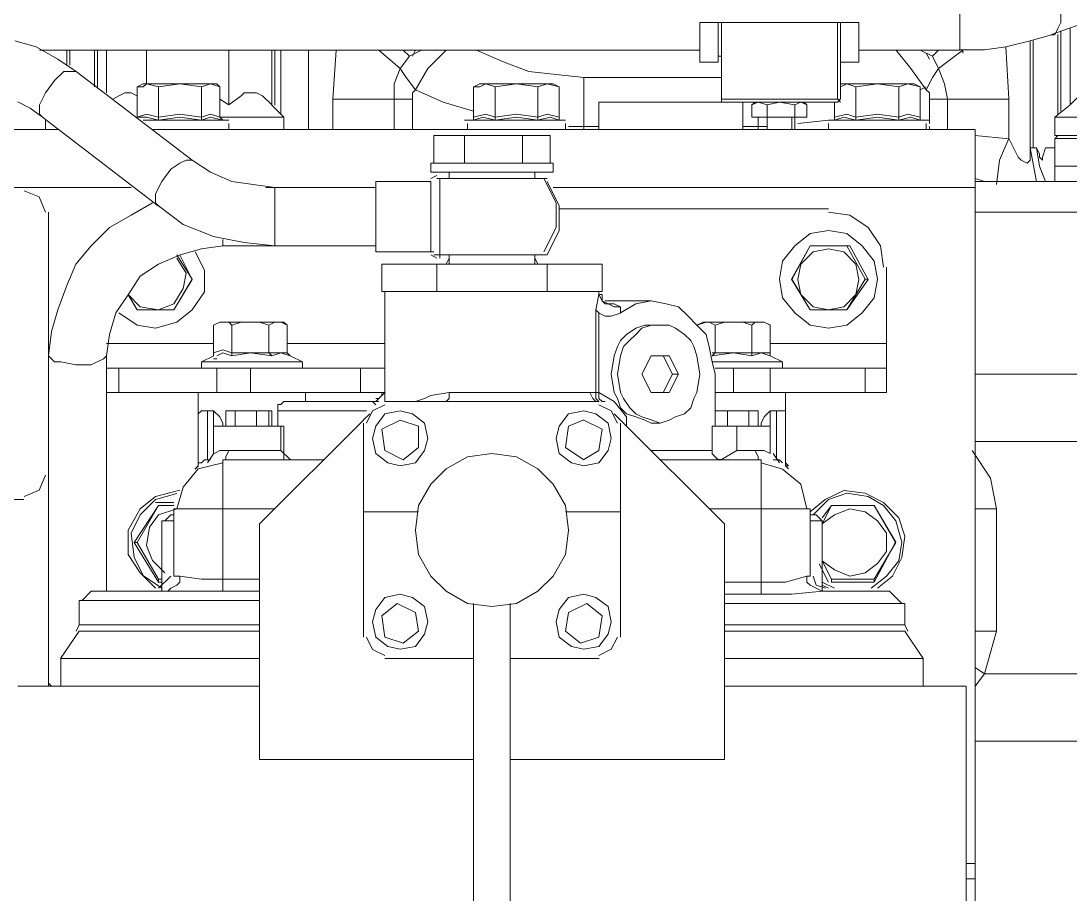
# Model space of a CAD drawing. Header units: inches. Extents: x 16065 to 240872, y 14603 to 37076.
# Drawn here: x 31626.7 to 31866.3, y 19704.9 to 19904.4 of the extents above; entities that cross this region are included whole.
import ezdxf

# ---------------------------------------------------------------- set-up
doc = ezdxf.new("R2010")
doc.units = ezdxf.units.IN
doc.header["$MEASUREMENT"] = 0
doc.layers.add('1', color=3, linetype='Continuous')
doc.layers.add('Dim', color=6, linetype='Continuous', lineweight=13)

# ---------------------------------------------------------------- blocks, each defined once
blk = doc.blocks.new('5')
at = {"layer": '1', "lineweight": 9}
for p, q in [((226.33411, -21.31352), (226.26551, -21.33827)), ((226.24647, -21.32941), (226.24647, -21.34147)), ((226.26742, -21.33385), (226.26742, -21.33577)), ((226.19693, -21.33576), (226.19248, -21.33576)), ((226.19248, -21.34401), (226.19248, -21.33577)), ((226.19629, -21.33576), (226.19629, -21.34401)), ((226.2217, -21.33576), (226.19693, -21.33576)), ((226.19693, -21.33576), (226.19693, -21.35164)), ((226.19693, -21.35164), (226.19693, -21.33576)), ((226.22106, -21.33576), (226.22106, -21.35164)), ((226.22549, -21.33576), (226.2217, -21.33576)), ((226.2217, -21.33576), (226.2217, -21.35164)), ((226.22549, -21.34401), (226.22549, -21.33576)), ((226.26742, -21.33577), (226.2668, -21.33701)), ((226.26551, -21.33828), (226.26106, -21.33956)), ((226.26615, -21.33828), (226.26551, -21.33828)), ((226.2668, -21.33701), (226.26615, -21.33828)), ((226.2668, -21.3548), (226.2668, -21.33827)), ((226.26743, -21.35417), (226.26743, -21.33764)), ((226.26933, -21.35288), (226.26933, -21.33703)), ((226.05022, -21.33957), (226.05466, -21.34081)), ((226.05466, -21.34081), (226.05912, -21.34334)), ((226.256, -21.34083), (226.25156, -21.34146)), ((226.26106, -21.33956), (226.256, -21.34083)), ((226.256, -21.34082), (226.25662, -21.35163)), ((226.26107, -21.36115), (226.26107, -21.33956)), ((226.26171, -21.3618), (226.26171, -21.33956)), ((226.19248, -21.34147), (226.05531, -21.34147)), ((226.05594, -21.34147), (226.05594, -21.34147)), ((226.05912, -21.34334), (226.06292, -21.34593)), ((226.06103, -21.34464), (226.06103, -21.34147)), ((226.06164, -21.34464), (226.06164, -21.34147)), ((226.06673, -21.3491), (226.06673, -21.34146)), ((226.06737, -21.3491), (226.06737, -21.34146)), ((226.06928, -21.35035), (226.06928, -21.34147)), ((226.07754, -21.34847), (226.07754, -21.34147)), ((226.09468, -21.35288), (226.09468, -21.34146)), ((226.10357, -21.35288), (226.10357, -21.34146)), ((226.1042, -21.34147), (226.1042, -21.35289)), ((226.10548, -21.35417), (226.10548, -21.34146)), ((226.10548, -21.34146), (226.10548, -21.35417)), ((226.10548, -21.34147), (226.10548, -21.35479)), ((226.11119, -21.35798), (226.11119, -21.34147)), ((226.11627, -21.35164), (226.11691, -21.34148)), ((226.12579, -21.34147), (226.13025, -21.34528)), ((226.13214, -21.34274), (226.13024, -21.34527)), ((226.13087, -21.34147), (226.13214, -21.34273)), ((226.13214, -21.34273), (226.13469, -21.34147)), ((226.13342, -21.34147), (226.13277, -21.34273)), ((226.13977, -21.34147), (226.13596, -21.34528)), ((226.14611, -21.34147), (226.15184, -21.34402)), ((226.19629, -21.34273), (226.19694, -21.34273)), ((226.24647, -21.34147), (226.2255, -21.34147)), ((226.22613, -21.34147), (226.22613, -21.34147)), ((226.2363, -21.34528), (226.23313, -21.34146)), ((226.24074, -21.34273), (226.23822, -21.34147)), ((226.24013, -21.34335), (226.23948, -21.34211)), ((226.24201, -21.34147), (226.24074, -21.34273)), ((226.24075, -21.34273), (226.24202, -21.34528)), ((226.24201, -21.34528), (226.2471, -21.34147)), ((226.25156, -21.34146), (226.24647, -21.34146)), ((226.2471, -21.34147), (226.2471, -21.3421)), ((226.13024, -21.34527), (226.12897, -21.34848)), ((226.13024, -21.34528), (226.13151, -21.34717)), ((226.13596, -21.34528), (226.13341, -21.34971)), ((226.15184, -21.34402), (226.15692, -21.34592)), ((226.19629, -21.34401), (226.19248, -21.34401)), ((226.2217, -21.34401), (226.22549, -21.34401)), ((226.23947, -21.3497), (226.2363, -21.34528)), ((226.24201, -21.34528), (226.24074, -21.34717)), ((226.24202, -21.34528), (226.24329, -21.34847)), ((226.05658, -21.35035), (226.05848, -21.3478)), ((226.05848, -21.3478), (226.06039, -21.34592)), ((226.06039, -21.34592), (226.06165, -21.34592)), ((226.06165, -21.34592), (226.06292, -21.34592)), ((226.06292, -21.34592), (226.08706, -21.36433)), ((226.13151, -21.34717), (226.13341, -21.3497)), ((226.15692, -21.34592), (226.16262, -21.34655)), ((226.16262, -21.34655), (226.16835, -21.34718)), ((226.16835, -21.34718), (226.16835, -21.35734)), ((226.19693, -21.34718), (226.16835, -21.34718)), ((226.24074, -21.34717), (226.23947, -21.3497)), ((226.0769, -21.34847), (226.07563, -21.3491)), ((226.07563, -21.35544), (226.07563, -21.34909)), ((226.0769, -21.3491), (226.07563, -21.3491)), ((226.07753, -21.34846), (226.0769, -21.3491)), ((226.09214, -21.34847), (226.0769, -21.34847)), ((226.08007, -21.3491), (226.07753, -21.34846)), ((226.08451, -21.34847), (226.08007, -21.3491)), ((226.08007, -21.35544), (226.08007, -21.34909)), ((226.08896, -21.3491), (226.0845, -21.34846)), ((226.09086, -21.34847), (226.08896, -21.3491)), ((226.08896, -21.35544), (226.08896, -21.34909)), ((226.09277, -21.3491), (226.09085, -21.34846)), ((226.09277, -21.3491), (226.09214, -21.34847)), ((226.09277, -21.34909), (226.09277, -21.35544)), ((226.12897, -21.34848), (226.12897, -21.35164)), ((226.13341, -21.3497), (226.13279, -21.35036)), ((226.13913, -21.35227), (226.13342, -21.34972)), ((226.14549, -21.35544), (226.14549, -21.34909)), ((226.14676, -21.3491), (226.14549, -21.3491)), ((226.14675, -21.34847), (226.1455, -21.3491)), ((226.162, -21.34847), (226.14674, -21.34847)), ((226.14801, -21.34846), (226.14676, -21.3491)), ((226.14993, -21.3491), (226.14801, -21.34846)), ((226.15437, -21.34847), (226.14993, -21.3491)), ((226.14993, -21.35544), (226.14993, -21.34909)), ((226.15883, -21.3491), (226.15437, -21.34846)), ((226.16073, -21.34847), (226.15882, -21.3491)), ((226.15883, -21.35544), (226.15883, -21.34909)), ((226.16327, -21.3491), (226.16073, -21.34846)), ((226.16327, -21.3491), (226.162, -21.34847)), ((226.16327, -21.35544), (226.16327, -21.34909)), ((226.22297, -21.34846), (226.2217, -21.3491)), ((226.2217, -21.34847), (226.2217, -21.34847)), ((226.23694, -21.34847), (226.2217, -21.34847)), ((226.2217, -21.3491), (226.2217, -21.3491)), ((226.22486, -21.3491), (226.22297, -21.34846)), ((226.22932, -21.34847), (226.22486, -21.3491)), ((226.22486, -21.35544), (226.22486, -21.34909)), ((226.23376, -21.3491), (226.22932, -21.34846)), ((226.23567, -21.34847), (226.23376, -21.3491)), ((226.23376, -21.35544), (226.23376, -21.34909)), ((226.23822, -21.3491), (226.23568, -21.34846)), ((226.23821, -21.3491), (226.23694, -21.34847)), ((226.23822, -21.35544), (226.23822, -21.34909)), ((226.23948, -21.3491), (226.23822, -21.34971)), ((226.23948, -21.34971), (226.24012, -21.35035)), ((226.24329, -21.34847), (226.24392, -21.35163)), ((226.05531, -21.35288), (226.05658, -21.35035)), ((226.07054, -21.35164), (226.07181, -21.351)), ((226.07181, -21.351), (226.07308, -21.35035)), ((226.07308, -21.35035), (226.07437, -21.35035)), ((226.07437, -21.35035), (226.07562, -21.351)), ((226.09277, -21.35164), (226.09469, -21.35288)), ((226.09469, -21.35288), (226.09723, -21.351)), ((226.09723, -21.351), (226.09785, -21.35035)), ((226.09785, -21.35035), (226.09913, -21.35035)), ((226.09913, -21.35035), (226.1004, -21.35035)), ((226.1004, -21.35035), (226.10167, -21.351)), ((226.10167, -21.351), (226.10357, -21.35288)), ((226.11627, -21.35798), (226.11627, -21.35163)), ((226.13278, -21.35164), (226.11627, -21.35164)), ((226.12897, -21.35164), (226.12897, -21.35798)), ((226.13278, -21.35798), (226.13278, -21.35163)), ((226.13279, -21.35036), (226.13279, -21.35164)), ((226.19693, -21.35163), (226.19693, -21.35227)), ((226.22107, -21.35164), (226.19693, -21.35164)), ((226.19693, -21.35164), (226.19693, -21.35227)), ((226.2217, -21.35227), (226.22105, -21.35163)), ((226.22106, -21.35227), (226.2217, -21.35163)), ((226.24012, -21.35035), (226.24012, -21.35163)), ((226.24013, -21.35672), (226.24013, -21.35164)), ((226.24013, -21.35164), (226.25664, -21.35164)), ((226.24391, -21.35798), (226.24391, -21.35163)), ((226.25663, -21.35164), (226.25663, -21.35988)), ((226.27125, -21.35101), (226.26933, -21.35288)), ((226.05087, -21.35226), (226.05339, -21.35353)), ((226.05339, -21.35353), (226.05594, -21.35543)), ((226.05531, -21.35417), (226.05531, -21.35288)), ((226.05531, -21.3548), (226.05531, -21.35417)), ((226.1061, -21.35544), (226.10358, -21.35289)), ((226.14549, -21.35417), (226.13913, -21.35227)), ((226.20137, -21.35227), (226.17152, -21.35227)), ((226.17152, -21.35227), (226.17152, -21.35798)), ((226.19693, -21.35227), (226.22107, -21.35227)), ((226.20137, -21.35227), (226.20137, -21.35798)), ((226.20392, -21.35227), (226.20327, -21.35288)), ((226.20328, -21.35288), (226.20328, -21.35543)), ((226.20329, -21.35288), (226.20456, -21.35227)), ((226.20456, -21.35227), (226.20646, -21.35288)), ((226.20645, -21.35288), (226.20899, -21.35227)), ((226.20646, -21.35288), (226.20646, -21.35543)), ((226.20899, -21.35227), (226.21216, -21.35288)), ((226.21216, -21.35288), (226.21216, -21.35543)), ((226.21217, -21.35288), (226.21346, -21.35227)), ((226.21346, -21.35227), (226.21471, -21.35288)), ((226.21407, -21.35227), (226.21471, -21.35288)), ((226.21471, -21.35288), (226.21471, -21.35543)), ((226.22043, -21.35544), (226.22043, -21.35227)), ((226.26615, -21.35544), (226.26932, -21.35289)), ((226.05595, -21.35543), (226.05531, -21.3548)), ((226.05594, -21.35544), (226.08008, -21.37386)), ((226.05657, -21.35605), (226.05657, -21.35797)), ((226.07755, -21.3548), (226.07563, -21.35543)), ((226.07563, -21.35544), (226.07563, -21.35544)), ((226.07755, -21.35544), (226.07563, -21.35544)), ((226.07563, -21.35544), (226.07563, -21.35544)), ((226.0769, -21.35605), (226.09468, -21.35605)), ((226.08007, -21.35543), (226.07755, -21.3548)), ((226.08007, -21.35605), (226.07755, -21.35544)), ((226.08451, -21.3548), (226.08007, -21.35543)), ((226.08451, -21.35544), (226.08007, -21.35605)), ((226.08007, -21.35605), (226.08007, -21.35544)), ((226.0845, -21.35479), (226.08896, -21.35544)), ((226.08896, -21.35605), (226.0845, -21.35544)), ((226.09085, -21.3548), (226.08895, -21.35544)), ((226.08896, -21.35544), (226.08896, -21.35605)), ((226.09087, -21.35544), (226.08897, -21.35605)), ((226.09277, -21.35544), (226.09085, -21.3548)), ((226.09341, -21.35605), (226.09087, -21.35544)), ((226.09341, -21.35605), (226.09276, -21.35544)), ((226.09277, -21.35544), (226.10611, -21.35544)), ((226.09468, -21.35605), (226.09341, -21.35605)), ((226.1061, -21.35798), (226.1061, -21.35543)), ((226.14549, -21.35605), (226.14358, -21.35605)), ((226.14358, -21.35605), (226.16455, -21.35605)), ((226.14802, -21.3548), (226.14549, -21.35543)), ((226.14549, -21.35544), (226.14549, -21.35605)), ((226.14739, -21.35544), (226.14549, -21.35605)), ((226.14993, -21.35605), (226.14739, -21.35544)), ((226.14993, -21.35543), (226.14802, -21.3548)), ((226.15437, -21.3548), (226.14993, -21.35543)), ((226.15437, -21.35544), (226.14993, -21.35605)), ((226.14993, -21.35605), (226.14993, -21.35544)), ((226.15437, -21.35479), (226.15883, -21.35544)), ((226.15883, -21.35605), (226.15437, -21.35544)), ((226.15883, -21.35544), (226.16073, -21.3548)), ((226.15883, -21.35544), (226.15883, -21.35605)), ((226.16136, -21.35544), (226.15883, -21.35605)), ((226.16073, -21.3548), (226.16327, -21.35544)), ((226.16327, -21.35605), (226.16136, -21.35544)), ((226.16327, -21.35544), (226.16327, -21.35605)), ((226.16327, -21.35605), (226.16454, -21.35605)), ((226.20327, -21.35544), (226.20392, -21.35544)), ((226.20328, -21.35544), (226.20455, -21.35544)), ((226.20392, -21.35544), (226.21407, -21.35544)), ((226.20456, -21.35735), (226.20456, -21.35543)), ((226.20456, -21.35544), (226.20646, -21.35544)), ((226.20646, -21.35543), (226.20646, -21.35798)), ((226.20646, -21.35544), (226.20646, -21.35799)), ((226.20646, -21.35544), (226.209, -21.35544)), ((226.20899, -21.35544), (226.21216, -21.35544)), ((226.21153, -21.35544), (226.21153, -21.35799)), ((226.21216, -21.35543), (226.21216, -21.35798)), ((226.21216, -21.35544), (226.21345, -21.35544)), ((226.2128, -21.35671), (226.21916, -21.35606)), ((226.21345, -21.35544), (226.2147, -21.35544)), ((226.21407, -21.35544), (226.21471, -21.35544)), ((226.21915, -21.35605), (226.24012, -21.35605)), ((226.22043, -21.35605), (226.21916, -21.35605)), ((226.21916, -21.35606), (226.22043, -21.35606)), ((226.22043, -21.35544), (226.22043, -21.35605)), ((226.22296, -21.3548), (226.22044, -21.35543)), ((226.22233, -21.35544), (226.22044, -21.35605)), ((226.22486, -21.35605), (226.22233, -21.35544)), ((226.22486, -21.35543), (226.22296, -21.3548)), ((226.22932, -21.3548), (226.22486, -21.35543)), ((226.22932, -21.35544), (226.22486, -21.35605)), ((226.22486, -21.35605), (226.22486, -21.35544)), ((226.22932, -21.35479), (226.23376, -21.35544)), ((226.23376, -21.35605), (226.22932, -21.35544)), ((226.23376, -21.35544), (226.23568, -21.3548)), ((226.23376, -21.35544), (226.23376, -21.35605)), ((226.2363, -21.35544), (226.23376, -21.35605)), ((226.23568, -21.3548), (226.23822, -21.35544)), ((226.23822, -21.35605), (226.2363, -21.35544)), ((226.23822, -21.35544), (226.23822, -21.35605)), ((226.23822, -21.35605), (226.24013, -21.35605)), ((226.26615, -21.35924), (226.26615, -21.35543)), ((226.30045, -21.35544), (226.26615, -21.35544)), ((226.05912, -21.35798), (226.01784, -21.35798)), ((226.24963, -21.35798), (226.07881, -21.35798)), ((226.09468, -21.35798), (226.09468, -21.35671)), ((226.14421, -21.35671), (226.14421, -21.35798)), ((226.16455, -21.35798), (226.16455, -21.35671)), ((226.16517, -21.35734), (226.16834, -21.35734)), ((226.17152, -21.35734), (226.16835, -21.35734)), ((226.16835, -21.35734), (226.16835, -21.35797)), ((226.20456, -21.35734), (226.20137, -21.35734)), ((226.20646, -21.35734), (226.20456, -21.35734)), ((226.20456, -21.35798), (226.20456, -21.35735)), ((226.21915, -21.35671), (226.21915, -21.35798)), ((226.23948, -21.35798), (226.23948, -21.35671)), ((226.24013, -21.35734), (226.24013, -21.35797)), ((226.24963, -21.37004), (226.24963, -21.35798)), ((226.13723, -21.35924), (226.16137, -21.35924)), ((226.13723, -21.36497), (226.13723, -21.35925)), ((226.14358, -21.36497), (226.14358, -21.35925)), ((226.15565, -21.36497), (226.15565, -21.35925)), ((226.16136, -21.36497), (226.16136, -21.35925)), ((226.24963, -21.35924), (226.25662, -21.35988)), ((226.25472, -21.36433), (226.25663, -21.35986)), ((226.25663, -21.35987), (226.25854, -21.36369)), ((226.26615, -21.36558), (226.26615, -21.35987)), ((226.26615, -21.35987), (226.30045, -21.35987)), ((226.26616, -21.35924), (226.2668, -21.35924)), ((226.2668, -21.35924), (226.26616, -21.35988)), ((226.26743, -21.35924), (226.26616, -21.35924)), ((226.30045, -21.35924), (226.2668, -21.35924)), ((226.29791, -21.35924), (226.26744, -21.35924)), ((226.26107, -21.36114), (226.26107, -21.3618)), ((226.26107, -21.3618), (226.26107, -21.36114)), ((226.26107, -21.36115), (226.26107, -21.36115)), ((226.26107, -21.36305), (226.26107, -21.36179)), ((226.26107, -21.3618), (226.26234, -21.36877)), ((226.26107, -21.36432), (226.26107, -21.36305)), ((226.26235, -21.3618), (226.26108, -21.3618)), ((226.26298, -21.3656), (226.26235, -21.36179)), ((226.26298, -21.36306), (226.26235, -21.3618)), ((226.26298, -21.36369), (226.26298, -21.36306)), ((226.26425, -21.3618), (226.2636, -21.36369)), ((226.26615, -21.3618), (226.26424, -21.3618)), ((226.08451, -21.36497), (226.08259, -21.36623)), ((226.0858, -21.36433), (226.08451, -21.36496)), ((226.08706, -21.36433), (226.0858, -21.36433)), ((226.08706, -21.36433), (226.09087, -21.36686)), ((226.162, -21.36497), (226.13659, -21.36497)), ((226.13659, -21.36497), (226.13659, -21.36686)), ((226.162, -21.36686), (226.162, -21.36497)), ((226.25409, -21.36939), (226.25472, -21.36433)), ((226.25854, -21.36369), (226.25917, -21.36432)), ((226.25917, -21.36432), (226.26044, -21.36497)), ((226.26044, -21.36497), (226.26107, -21.36432)), ((226.2636, -21.36433), (226.26298, -21.36369)), ((226.2636, -21.36369), (226.2636, -21.36433)), ((226.08259, -21.36623), (226.08071, -21.36876)), ((226.09087, -21.36686), (226.09531, -21.36875)), ((226.162, -21.36686), (226.13659, -21.36686)), ((226.14041, -21.36814), (226.14041, -21.36685)), ((226.15819, -21.36814), (226.15819, -21.36685)), ((226.26425, -21.36877), (226.26298, -21.3656)), ((226.26615, -21.36877), (226.26615, -21.36558)), ((226.30045, -21.36559), (226.26615, -21.36559)), ((226.26615, -21.36559), (226.30045, -21.36559)), ((226.26743, -21.36559), (226.2668, -21.36559)), ((226.2668, -21.36559), (226.30045, -21.36559)), ((226.2668, -21.36559), (226.2668, -21.36559)), ((226.08071, -21.36876), (226.07944, -21.37131)), ((226.09531, -21.36875), (226.09973, -21.36939)), ((226.09973, -21.36939), (226.10419, -21.37004)), ((226.13659, -21.36877), (226.12515, -21.36877)), ((226.12516, -21.38338), (226.12516, -21.36877)), ((226.13659, -21.36814), (226.13787, -21.3675)), ((226.13659, -21.36877), (226.13659, -21.38338)), ((226.13786, -21.36814), (226.1601, -21.36814)), ((226.1385, -21.36813), (226.1385, -21.38401)), ((226.16009, -21.36814), (226.16074, -21.36814)), ((226.16262, -21.37322), (226.16009, -21.36814)), ((226.16073, -21.36877), (226.16328, -21.37385)), ((226.249, -21.36814), (226.249, -21.36814)), ((226.24963, -21.36877), (226.24963, -21.36813)), ((226.24963, -21.36814), (226.25155, -21.36877)), ((226.65609, -21.36877), (226.24963, -21.36877)), ((226.01784, -21.37005), (226.05213, -21.37005)), ((226.07436, -21.37005), (226.05212, -21.37005)), ((226.0553, -21.37193), (226.05213, -21.37069)), ((226.07944, -21.37131), (226.07944, -21.37258)), ((226.12516, -21.37005), (226.10231, -21.37005)), ((226.1042, -21.38211), (226.1042, -21.37005)), ((226.1042, -21.37005), (226.12516, -21.37005)), ((226.24963, -21.37005), (226.162, -21.37005)), ((226.24963, -21.69898), (226.24963, -21.37004)), ((226.05657, -21.37511), (226.0553, -21.37193)), ((226.07436, -21.37575), (226.0788, -21.37322)), ((226.07944, -21.37258), (226.07944, -21.37323)), ((226.07944, -21.37323), (226.08007, -21.37384)), ((226.08007, -21.37385), (226.08514, -21.37767)), ((226.16262, -21.3783), (226.16262, -21.37322)), ((226.16328, -21.37385), (226.16328, -21.37893)), ((226.0572, -21.37511), (226.0572, -21.42973)), ((226.0699, -21.3783), (226.07436, -21.37575)), ((226.21915, -21.37448), (226.16327, -21.37448)), ((226.22361, -21.37576), (226.21915, -21.37512)), ((226.22741, -21.37829), (226.22361, -21.37576)), ((226.65609, -21.37511), (226.24963, -21.37511)), ((226.06608, -21.38212), (226.0699, -21.3783)), ((226.08514, -21.37767), (226.0915, -21.38022)), ((226.16009, -21.38338), (226.16262, -21.3783)), ((226.22995, -21.38212), (226.22741, -21.37829)), ((226.0915, -21.38022), (226.09785, -21.38146)), ((226.16328, -21.37893), (226.16073, -21.38401)), ((226.21534, -21.37958), (226.21217, -21.38211)), ((226.21915, -21.37892), (226.21534, -21.37958)), ((226.22297, -21.37958), (226.21915, -21.37892)), ((226.22614, -21.38211), (226.22297, -21.37958)), ((226.06291, -21.38591), (226.06608, -21.38212)), ((226.08896, -21.38275), (226.09342, -21.38212)), ((226.09341, -21.38084), (226.09341, -21.38212)), ((226.09341, -21.38212), (226.12516, -21.38212)), ((226.09785, -21.38146), (226.10419, -21.38211)), ((226.1042, -21.38212), (226.12516, -21.38212)), ((226.21217, -21.38211), (226.20963, -21.38529)), ((226.21152, -21.38908), (226.21534, -21.38212)), ((226.21535, -21.38212), (226.21153, -21.38909)), ((226.22297, -21.38212), (226.21534, -21.38212)), ((226.21534, -21.38212), (226.21915, -21.38212)), ((226.21535, -21.38212), (226.21535, -21.38212)), ((226.21915, -21.38212), (226.22361, -21.38212)), ((226.22679, -21.38908), (226.22296, -21.3821)), ((226.22296, -21.38212), (226.22361, -21.38212)), ((226.22361, -21.38212), (226.2274, -21.38909)), ((226.22868, -21.38529), (226.22614, -21.38211)), ((226.23058, -21.38655), (226.22995, -21.38212)), ((226.08008, -21.38591), (226.08452, -21.38401)), ((226.08706, -21.38908), (226.08387, -21.384)), ((226.08387, -21.38466), (226.08579, -21.38783)), ((226.08451, -21.38401), (226.08705, -21.38909)), ((226.08452, -21.38401), (226.08896, -21.38275)), ((226.0896, -21.38718), (226.08768, -21.38338)), ((226.13659, -21.38338), (226.12515, -21.38338)), ((226.13723, -21.38338), (226.12579, -21.38338)), ((226.12579, -21.38338), (226.12579, -21.38338)), ((226.13786, -21.38466), (226.13659, -21.384)), ((226.13723, -21.38338), (226.13723, -21.38338)), ((226.13724, -21.38401), (226.13786, -21.38401)), ((226.13786, -21.38401), (226.1601, -21.38401)), ((226.1385, -21.38466), (226.1385, -21.384)), ((226.1385, -21.38401), (226.14104, -21.38401)), ((226.13913, -21.38401), (226.13913, -21.38401)), ((226.14041, -21.38466), (226.13977, -21.38592)), ((226.14041, -21.38591), (226.14041, -21.38401)), ((226.14041, -21.38401), (226.15819, -21.38401)), ((226.14104, -21.38401), (226.14104, -21.38401)), ((226.16073, -21.38401), (226.15755, -21.38401)), ((226.15755, -21.38401), (226.15755, -21.38401)), ((226.15883, -21.38591), (226.15818, -21.38465)), ((226.15819, -21.38401), (226.15819, -21.38591)), ((226.21598, -21.38338), (226.21344, -21.38591)), ((226.21915, -21.38274), (226.21598, -21.38338)), ((226.22234, -21.38338), (226.21915, -21.38274)), ((226.22486, -21.38591), (226.22234, -21.38338)), ((226.06104, -21.39038), (226.06291, -21.38591)), ((226.07626, -21.38846), (226.08008, -21.38591)), ((226.17216, -21.38591), (226.12643, -21.38591)), ((226.12643, -21.38591), (226.12643, -21.39163)), ((226.13786, -21.38591), (226.13786, -21.39163)), ((226.16073, -21.38591), (226.16073, -21.39163)), ((226.17216, -21.39163), (226.17216, -21.38592)), ((226.20963, -21.38529), (226.209, -21.38908)), ((226.21344, -21.38591), (226.2128, -21.38909)), ((226.22549, -21.38909), (226.22486, -21.38591)), ((226.22932, -21.38908), (226.22868, -21.38529)), ((226.23123, -21.41259), (226.23123, -21.38656)), ((226.07372, -21.39228), (226.07626, -21.38846)), ((226.08325, -21.39544), (226.08706, -21.38908)), ((226.08705, -21.38909), (226.08326, -21.39543)), ((226.08579, -21.38783), (226.08515, -21.39099)), ((226.08706, -21.38908), (226.08706, -21.38908)), ((226.0896, -21.39165), (226.0896, -21.38718)), ((226.209, -21.38908), (226.20963, -21.39292)), ((226.21534, -21.39544), (226.21152, -21.38908)), ((226.21153, -21.38908), (226.21535, -21.39545)), ((226.21153, -21.38908), (226.21153, -21.38908)), ((226.2128, -21.38909), (226.21344, -21.39227)), ((226.2274, -21.38909), (226.22296, -21.39544)), ((226.22297, -21.39544), (226.2268, -21.38908)), ((226.22486, -21.39227), (226.22549, -21.38909)), ((226.2274, -21.38908), (226.22679, -21.38908)), ((226.22868, -21.39292), (226.22932, -21.38908)), ((226.05912, -21.39544), (226.06104, -21.39038)), ((226.08515, -21.39099), (226.08325, -21.39417)), ((226.07119, -21.39607), (226.07372, -21.39228)), ((226.07626, -21.39482), (226.07372, -21.39227)), ((226.07372, -21.39227), (226.07564, -21.39544)), ((226.07562, -21.39544), (226.07372, -21.39228)), ((226.08705, -21.39544), (226.0896, -21.39165)), ((226.12643, -21.39163), (226.17216, -21.39163)), ((226.12707, -21.39163), (226.12707, -21.41449)), ((226.17088, -21.39544), (226.17152, -21.39227)), ((226.17216, -21.39227), (226.17151, -21.39227)), ((226.17152, -21.39227), (226.17152, -21.39164)), ((226.17215, -21.39353), (226.17152, -21.39227)), ((226.17342, -21.39416), (226.17215, -21.39353)), ((226.17216, -21.39354), (226.17216, -21.39227)), ((226.17278, -21.39417), (226.17216, -21.39354)), ((226.17279, -21.39354), (226.18234, -21.39354)), ((226.17915, -21.39418), (226.18232, -21.39354)), ((226.18233, -21.39354), (226.1855, -21.39417)), ((226.20963, -21.39292), (226.21217, -21.39606)), ((226.21344, -21.39227), (226.21598, -21.39482)), ((226.22234, -21.39482), (226.22486, -21.39227)), ((226.22614, -21.39606), (226.22868, -21.39292)), ((226.05783, -21.39989), (226.05912, -21.39544)), ((226.07944, -21.39544), (226.07562, -21.39544)), ((226.07563, -21.39544), (226.08326, -21.39544)), ((226.07563, -21.39544), (226.07563, -21.39544)), ((226.08008, -21.39544), (226.07626, -21.39482)), ((226.08326, -21.39543), (226.07944, -21.39543)), ((226.08325, -21.39417), (226.08008, -21.39544)), ((226.08325, -21.39544), (226.08325, -21.39544)), ((226.08387, -21.39799), (226.08705, -21.39544)), ((226.17088, -21.39544), (226.17153, -21.39608)), ((226.17088, -21.39545), (226.17088, -21.41259)), ((226.17343, -21.39417), (226.17278, -21.39417)), ((226.17279, -21.39417), (226.17344, -21.39417)), ((226.17344, -21.39417), (226.17279, -21.39417)), ((226.17469, -21.39482), (226.17342, -21.39416)), ((226.1747, -21.39416), (226.17343, -21.39416)), ((226.17597, -21.39482), (226.17469, -21.39482)), ((226.17597, -21.39481), (226.1747, -21.39416)), ((226.17597, -21.39607), (226.17915, -21.39418)), ((226.17597, -21.39608), (226.17597, -21.39481)), ((226.1855, -21.39417), (226.18804, -21.39483)), ((226.18804, -21.39483), (226.18994, -21.3967)), ((226.21915, -21.39544), (226.21534, -21.39544)), ((226.21535, -21.39544), (226.22297, -21.39544)), ((226.21535, -21.39544), (226.21535, -21.39544)), ((226.21598, -21.39482), (226.21915, -21.39545)), ((226.21915, -21.39545), (226.22234, -21.39482)), ((226.22296, -21.39544), (226.21915, -21.39544)), ((226.22297, -21.39544), (226.22297, -21.39544)), ((226.0699, -21.40052), (226.07119, -21.39607)), ((226.07181, -21.39607), (226.07563, -21.39862)), ((226.17152, -21.39607), (226.17152, -21.4126)), ((226.17153, -21.39608), (226.1728, -21.39671)), ((226.1728, -21.39671), (226.17405, -21.39671)), ((226.17405, -21.39671), (226.17597, -21.39608)), ((226.18994, -21.3967), (226.19185, -21.39862)), ((226.21217, -21.39606), (226.21534, -21.39861)), ((226.22297, -21.39861), (226.22614, -21.39606)), ((226.0572, -21.40497), (226.05783, -21.39989)), ((226.07563, -21.39862), (226.07944, -21.39923)), ((226.07944, -21.39923), (226.08387, -21.39799)), ((226.0915, -21.39861), (226.09277, -21.39798)), ((226.0915, -21.39861), (226.09277, -21.39798)), ((226.0915, -21.40433), (226.0915, -21.39861)), ((226.09277, -21.39798), (226.09342, -21.39798)), ((226.09277, -21.39799), (226.10611, -21.39799)), ((226.09341, -21.39799), (226.09468, -21.39799)), ((226.09468, -21.39799), (226.09531, -21.39862)), ((226.09722, -21.39798), (226.09531, -21.39861)), ((226.09531, -21.39861), (226.09531, -21.40433)), ((226.09914, -21.39798), (226.09722, -21.39798)), ((226.09913, -21.39799), (226.10103, -21.39799)), ((226.10103, -21.39799), (226.10293, -21.39862)), ((226.1042, -21.39798), (226.10293, -21.39861)), ((226.10293, -21.39861), (226.10293, -21.40433)), ((226.10484, -21.39798), (226.1042, -21.39798)), ((226.10549, -21.39798), (226.10484, -21.39798)), ((226.10674, -21.39861), (226.10549, -21.39798)), ((226.10674, -21.39861), (226.1061, -21.39798)), ((226.10674, -21.40433), (226.10674, -21.39861)), ((226.17724, -21.40051), (226.17916, -21.39925)), ((226.17915, -21.40051), (226.18042, -21.39924)), ((226.17916, -21.39925), (226.18106, -21.39861)), ((226.18042, -21.39924), (226.18232, -21.39861)), ((226.18106, -21.39861), (226.18233, -21.39861)), ((226.18232, -21.39861), (226.18422, -21.39861)), ((226.18233, -21.39861), (226.18423, -21.39861)), ((226.18423, -21.39861), (226.18612, -21.39861)), ((226.18612, -21.39861), (226.18739, -21.39925)), ((226.18739, -21.39925), (226.18929, -21.40051)), ((226.19376, -21.39798), (226.19185, -21.39861)), ((226.19185, -21.39861), (226.19312, -21.39798)), ((226.19185, -21.39862), (226.19375, -21.40052)), ((226.19311, -21.39799), (226.20581, -21.39799)), ((226.19375, -21.39799), (226.19438, -21.39799)), ((226.19438, -21.39799), (226.19567, -21.39862)), ((226.19756, -21.39798), (226.19566, -21.39861)), ((226.19566, -21.39861), (226.19566, -21.40433)), ((226.19948, -21.39798), (226.19756, -21.39798)), ((226.19947, -21.39799), (226.20138, -21.39799)), ((226.20138, -21.39799), (226.20328, -21.39862)), ((226.20393, -21.39798), (226.20328, -21.39861)), ((226.20328, -21.39861), (226.20328, -21.40433)), ((226.2052, -21.39798), (226.20393, -21.39798)), ((226.20581, -21.39798), (226.2052, -21.39798)), ((226.2071, -21.39861), (226.20581, -21.39798)), ((226.20582, -21.39798), (226.20709, -21.39861)), ((226.20709, -21.39861), (226.20709, -21.40433)), ((226.21534, -21.39861), (226.21915, -21.39924)), ((226.21915, -21.39924), (226.22297, -21.39861)), ((226.06928, -21.40497), (226.0699, -21.40052)), ((226.17534, -21.40306), (226.17597, -21.40178)), ((226.17597, -21.40178), (226.17724, -21.40051)), ((226.17661, -21.40306), (226.17788, -21.40177)), ((226.17788, -21.40177), (226.17915, -21.40051)), ((226.18929, -21.40051), (226.19058, -21.40178)), ((226.19058, -21.40178), (226.19121, -21.40306)), ((226.19375, -21.40052), (226.19438, -21.40307)), ((226.0915, -21.40242), (226.06928, -21.40242)), ((226.09341, -21.40371), (226.09149, -21.40434)), ((226.0915, -21.40497), (226.0915, -21.40433)), ((226.0915, -21.40434), (226.0915, -21.40434)), ((226.09214, -21.40497), (226.09341, -21.40433)), ((226.09531, -21.40434), (226.09341, -21.40371)), ((226.09341, -21.40433), (226.09531, -21.40497)), ((226.0953, -21.40434), (226.09913, -21.40434)), ((226.09913, -21.40434), (226.0953, -21.40497)), ((226.09531, -21.40497), (226.09531, -21.40433)), ((226.09531, -21.40434), (226.09531, -21.40434)), ((226.10292, -21.40433), (226.09913, -21.40433)), ((226.09913, -21.40433), (226.10357, -21.40497)), ((226.10357, -21.40497), (226.10293, -21.40433)), ((226.10483, -21.40434), (226.10293, -21.40434)), ((226.10357, -21.40497), (226.10548, -21.40433)), ((226.10674, -21.40434), (226.10483, -21.40434)), ((226.10548, -21.40433), (226.10738, -21.40497)), ((226.12707, -21.40242), (226.10674, -21.40242)), ((226.10738, -21.40497), (226.10674, -21.40433)), ((226.1747, -21.40496), (226.17534, -21.40306)), ((226.17596, -21.40496), (226.17661, -21.40306)), ((226.19121, -21.40306), (226.19185, -21.40496)), ((226.19438, -21.40307), (226.19502, -21.40625)), ((226.19502, -21.40497), (226.19567, -21.40433)), ((226.19502, -21.40434), (226.19502, -21.40434)), ((226.19566, -21.40434), (226.19502, -21.40434)), ((226.19947, -21.40434), (226.19503, -21.40497)), ((226.19565, -21.40434), (226.19947, -21.40434)), ((226.20327, -21.40433), (226.19946, -21.40433)), ((226.19946, -21.40433), (226.20327, -21.40497)), ((226.20327, -21.40497), (226.20519, -21.40433)), ((226.20519, -21.40434), (226.20327, -21.40434)), ((226.20328, -21.40497), (226.20328, -21.40433)), ((226.20519, -21.40433), (226.20709, -21.40497)), ((226.20709, -21.40434), (226.20519, -21.40434)), ((226.23123, -21.40242), (226.20709, -21.40242)), ((226.20709, -21.40497), (226.20709, -21.40433)), ((226.0572, -21.47292), (226.0572, -21.40496)), ((226.05783, -21.4056), (226.0572, -21.40497)), ((226.05847, -21.40625), (226.05783, -21.4056)), ((226.05975, -21.40625), (226.05847, -21.40625)), ((226.06291, -21.40686), (226.05975, -21.40625)), ((226.06865, -21.4056), (226.06608, -21.40686)), ((226.06864, -21.4056), (226.06928, -21.40497)), ((226.06928, -21.45387), (226.06928, -21.40496)), ((226.08896, -21.40624), (226.09151, -21.40496)), ((226.08896, -21.4075), (226.08896, -21.40623)), ((226.10991, -21.40624), (226.08896, -21.40624)), ((226.09086, -21.40497), (226.09086, -21.40497)), ((226.09214, -21.4056), (226.09149, -21.4056)), ((226.0915, -21.40497), (226.0915, -21.40497)), ((226.0915, -21.40497), (226.0915, -21.40497)), ((226.10992, -21.40624), (226.10738, -21.40496)), ((226.10992, -21.4075), (226.10992, -21.40623)), ((226.17405, -21.40878), (226.1747, -21.40496)), ((226.17534, -21.40877), (226.17596, -21.40496)), ((226.18233, -21.40497), (226.18041, -21.40878)), ((226.18612, -21.40497), (226.18233, -21.40497)), ((226.18487, -21.40496), (226.18678, -21.40877)), ((226.18803, -21.40877), (226.18611, -21.40496)), ((226.19185, -21.40496), (226.19248, -21.40878)), ((226.19502, -21.4056), (226.19502, -21.4056)), ((226.19502, -21.40624), (226.20962, -21.40624)), ((226.19502, -21.40625), (226.19567, -21.40878)), ((226.20962, -21.40624), (226.20708, -21.40496)), ((226.20962, -21.4075), (226.20962, -21.40623)), ((226.06608, -21.40686), (226.06291, -21.40686)), ((226.06928, -21.4075), (226.09214, -21.4075)), ((226.07181, -21.41259), (226.07181, -21.40749)), ((226.09214, -21.4075), (226.09913, -21.4075)), ((226.09214, -21.4075), (226.09214, -21.4126)), ((226.09913, -21.40749), (226.09913, -21.41259)), ((226.12707, -21.4075), (226.09913, -21.4075)), ((226.12197, -21.41259), (226.12197, -21.40749)), ((226.17406, -21.40877), (226.1747, -21.41259)), ((226.17597, -21.4126), (226.17534, -21.40878)), ((226.18042, -21.40877), (226.18234, -21.41259)), ((226.18486, -21.41259), (226.18677, -21.40878)), ((226.18612, -21.41259), (226.18804, -21.40878)), ((226.18678, -21.40877), (226.18803, -21.40877)), ((226.19248, -21.40877), (226.19185, -21.41259)), ((226.19946, -21.4075), (226.19566, -21.4075)), ((226.19566, -21.41957), (226.19566, -21.40878)), ((226.20709, -21.4075), (226.19946, -21.4075)), ((226.19947, -21.4075), (226.19947, -21.4126)), ((226.23123, -21.4075), (226.20709, -21.4075)), ((226.20709, -21.4075), (226.20709, -21.4126)), ((226.22679, -21.4075), (226.22679, -21.4126)), ((226.23123, -21.4075), (226.23123, -21.4075)), ((226.43699, -21.40877), (226.24963, -21.40877)), ((226.09215, -21.41259), (226.06928, -21.41259)), ((226.08832, -21.4126), (226.08832, -21.42719)), ((226.09913, -21.41259), (226.09215, -21.41259)), ((226.12643, -21.41259), (226.09914, -21.41259)), ((226.11056, -21.41449), (226.11056, -21.41259)), ((226.12579, -21.41386), (226.12706, -21.41259)), ((226.12707, -21.41259), (226.12642, -21.41259)), ((226.12642, -21.41259), (226.12642, -21.41324)), ((226.12707, -21.41195), (226.12707, -21.41259)), ((226.1366, -21.41323), (226.14041, -21.41259)), ((226.14041, -21.41259), (226.16962, -21.41259)), ((226.14041, -21.41259), (226.14041, -21.41386)), ((226.17088, -21.41259), (226.16961, -21.41259)), ((226.16961, -21.41259), (226.17026, -21.41386)), ((226.17088, -21.41259), (226.17088, -21.41385)), ((226.17088, -21.41259), (226.17153, -21.41259)), ((226.1747, -21.41449), (226.17151, -21.41259)), ((226.17152, -21.41259), (226.17152, -21.41386)), ((226.1747, -21.41259), (226.17533, -21.41385)), ((226.1766, -21.41386), (226.17597, -21.4126)), ((226.18233, -21.41259), (226.18612, -21.41259)), ((226.19185, -21.41259), (226.19122, -21.41385)), ((226.19946, -21.41259), (226.19566, -21.41259)), ((226.20709, -21.41259), (226.19946, -21.41259)), ((226.23123, -21.41259), (226.20709, -21.41259)), ((226.21026, -21.42719), (226.21026, -21.4126)), ((226.23123, -21.41259), (226.23123, -21.41259)), ((226.10483, -21.4164), (226.10483, -21.41511)), ((226.10483, -21.41511), (226.10548, -21.41511)), ((226.10548, -21.41511), (226.10611, -21.41448)), ((226.1239, -21.41449), (226.1061, -21.41449)), ((226.1239, -21.41449), (226.1239, -21.41449)), ((226.12453, -21.41449), (226.1239, -21.41449)), ((226.12516, -21.41449), (226.12391, -21.41449)), ((226.12452, -21.41449), (226.12452, -21.41449)), ((226.12516, -21.41512), (226.12452, -21.41449)), ((226.12452, -21.41449), (226.12579, -21.41449)), ((226.12707, -21.41512), (226.12452, -21.41641)), ((226.12516, -21.41386), (226.12579, -21.41386)), ((226.12579, -21.41386), (226.12516, -21.41449)), ((226.12642, -21.41324), (226.12579, -21.41385)), ((226.17152, -21.41449), (226.12706, -21.41449)), ((226.13343, -21.41449), (226.13532, -21.41386)), ((226.13532, -21.41386), (226.1366, -21.41323)), ((226.14041, -21.41386), (226.13977, -21.41449)), ((226.17026, -21.41386), (226.17089, -21.41449)), ((226.17088, -21.41385), (226.17152, -21.41449)), ((226.17089, -21.41449), (226.17153, -21.41449)), ((226.17152, -21.41386), (226.17217, -21.41449)), ((226.17407, -21.41639), (226.17152, -21.41513)), ((226.17216, -21.41449), (226.17279, -21.41449)), ((226.17724, -21.41767), (226.1747, -21.41449)), ((226.17533, -21.41385), (226.17597, -21.41575)), ((226.17789, -21.41576), (226.1766, -21.41386)), ((226.19122, -21.41385), (226.19058, -21.41575)), ((226.08832, -21.41703), (226.08897, -21.4164)), ((226.08897, -21.4164), (226.09024, -21.4164)), ((226.0915, -21.4164), (226.09023, -21.4164)), ((226.09023, -21.4164), (226.09023, -21.42654)), ((226.09277, -21.41766), (226.0915, -21.4164)), ((226.0915, -21.41957), (226.0915, -21.41641)), ((226.10357, -21.4164), (226.09405, -21.4164)), ((226.09405, -21.4164), (226.09405, -21.41956)), ((226.09595, -21.4164), (226.09595, -21.41956)), ((226.1004, -21.41957), (226.1004, -21.41641)), ((226.10293, -21.4164), (226.10293, -21.41956)), ((226.10357, -21.41956), (226.10357, -21.4164)), ((226.12326, -21.4164), (226.10483, -21.4164)), ((226.10483, -21.4164), (226.10483, -21.41956)), ((226.1239, -21.41703), (226.12261, -21.41829)), ((226.12452, -21.41641), (226.12325, -21.41894)), ((226.12707, -21.41703), (226.12516, -21.41956)), ((226.13024, -21.4164), (226.12707, -21.41703)), ((226.13279, -21.41703), (226.13024, -21.4164)), ((226.13531, -21.41895), (226.13279, -21.41703)), ((226.16518, -21.41703), (226.16328, -21.41956)), ((226.16835, -21.4164), (226.16518, -21.41703)), ((226.17089, -21.41703), (226.16835, -21.4164)), ((226.17343, -21.41895), (226.17089, -21.41703)), ((226.17534, -21.41894), (226.17407, -21.41639)), ((226.17469, -21.41703), (226.17597, -21.4183)), ((226.17597, -21.41575), (226.17725, -21.41704)), ((226.17725, -21.41704), (226.17914, -21.41767)), ((226.17916, -21.41703), (226.17789, -21.41576)), ((226.18041, -21.41766), (226.17916, -21.41703)), ((226.18931, -21.41704), (226.18739, -21.41767)), ((226.19058, -21.41575), (226.18931, -21.41704)), ((226.20456, -21.4164), (226.19566, -21.4164)), ((226.19566, -21.41641), (226.19566, -21.41957)), ((226.1982, -21.4164), (226.1982, -21.41956)), ((226.20263, -21.4164), (226.20263, -21.41956)), ((226.20456, -21.41956), (226.20456, -21.4164)), ((226.20709, -21.41639), (226.20582, -21.41766)), ((226.20836, -21.4164), (226.20709, -21.4164)), ((226.20709, -21.4164), (226.20709, -21.41956)), ((226.20963, -21.4164), (226.20836, -21.4164)), ((226.20836, -21.4164), (226.20836, -21.42654)), ((226.21027, -21.4164), (226.20963, -21.4164)), ((226.21027, -21.41703), (226.21027, -21.4164)), ((226.0915, -21.42528), (226.0915, -21.41957)), ((226.1061, -21.41957), (226.09151, -21.41957)), ((226.0934, -21.41895), (226.09277, -21.41766)), ((226.09341, -21.41957), (226.09341, -21.41894)), ((226.10103, -21.43989), (226.1226, -21.4183)), ((226.10548, -21.41957), (226.10548, -21.42465)), ((226.1061, -21.42655), (226.1061, -21.41957)), ((226.12261, -21.41894), (226.12261, -21.46338)), ((226.12516, -21.41956), (226.12451, -21.42211)), ((226.12643, -21.4202), (226.13024, -21.4183)), ((226.13024, -21.4183), (226.13406, -21.41958)), ((226.13405, -21.41957), (226.13405, -21.42402)), ((226.13597, -21.42211), (226.13531, -21.41895)), ((226.16328, -21.41956), (226.16262, -21.42211)), ((226.16455, -21.42402), (226.16517, -21.41957)), ((226.16517, -21.41957), (226.16834, -21.41828)), ((226.16835, -21.4183), (226.17216, -21.42019)), ((226.17406, -21.42211), (226.17343, -21.41895)), ((226.17597, -21.4183), (226.19756, -21.43988)), ((226.17597, -21.46339), (226.17597, -21.41895)), ((226.17724, -21.41957), (226.17724, -21.41767)), ((226.17914, -21.41767), (226.18104, -21.4183)), ((226.18233, -21.41829), (226.18041, -21.41766)), ((226.18104, -21.4183), (226.18233, -21.41893)), ((226.18423, -21.41894), (226.18233, -21.41829)), ((226.18233, -21.41894), (226.18423, -21.41894)), ((226.18612, -21.4183), (226.18422, -21.41893)), ((226.18739, -21.41767), (226.18612, -21.4183)), ((226.20709, -21.41957), (226.19502, -21.41957)), ((226.19502, -21.42466), (226.19502, -21.41957)), ((226.20011, -21.41957), (226.20011, -21.42466)), ((226.20582, -21.41766), (226.20519, -21.41894)), ((226.20519, -21.41894), (226.20519, -21.41958)), ((226.20709, -21.41956), (226.20709, -21.42527)), ((226.12707, -21.42466), (226.12642, -21.42021)), ((226.17216, -21.4202), (226.17152, -21.42465)), ((226.12451, -21.42211), (226.12516, -21.42527)), ((226.13405, -21.42402), (226.13088, -21.42655)), ((226.13531, -21.42466), (226.13597, -21.42211)), ((226.16262, -21.42211), (226.16328, -21.42527)), ((226.16835, -21.42654), (226.16455, -21.42401)), ((226.17343, -21.42466), (226.17406, -21.42211)), ((226.2941, -21.42274), (226.24964, -21.42274)), ((226.09023, -21.42719), (226.0915, -21.42529)), ((226.09151, -21.42529), (226.09276, -21.42466)), ((226.09276, -21.42466), (226.09468, -21.42466)), ((226.09405, -21.42593), (226.09468, -21.42466)), ((226.09405, -21.42654), (226.09405, -21.42593)), ((226.09468, -21.42466), (226.10547, -21.42466)), ((226.10548, -21.42466), (226.10738, -21.42653)), ((226.12516, -21.42527), (226.1277, -21.42719)), ((226.13087, -21.42654), (226.12706, -21.42466)), ((226.13341, -21.42719), (226.13531, -21.42466)), ((226.1442, -21.42594), (226.13976, -21.42847)), ((226.14929, -21.42528), (226.1442, -21.42594)), ((226.15438, -21.42594), (226.14929, -21.42528)), ((226.15883, -21.42847), (226.15438, -21.42594)), ((226.16328, -21.42527), (226.1658, -21.42719)), ((226.17152, -21.42466), (226.16835, -21.42653)), ((226.17152, -21.42719), (226.17343, -21.42466)), ((226.18233, -21.42466), (226.19502, -21.42466)), ((226.19502, -21.42529), (226.19502, -21.42466)), ((226.19567, -21.42594), (226.19502, -21.42529)), ((226.19629, -21.42654), (226.19566, -21.42593)), ((226.20011, -21.42466), (226.19693, -21.42653)), ((226.20011, -21.42466), (226.20393, -21.42466)), ((226.20582, -21.42465), (226.20392, -21.42465)), ((226.20456, -21.42593), (226.20392, -21.42466)), ((226.20456, -21.42654), (226.20456, -21.42593)), ((226.20709, -21.42528), (226.20582, -21.42465)), ((226.20772, -21.42528), (226.20899, -21.42718)), ((226.249, -21.42466), (226.25282, -21.43035)), ((226.08832, -21.42783), (226.08768, -21.42848)), ((226.08769, -21.42847), (226.08833, -21.42782)), ((226.08832, -21.42719), (226.08832, -21.42782)), ((226.09341, -21.42719), (226.08832, -21.42847)), ((226.08832, -21.42719), (226.08832, -21.42719)), ((226.08832, -21.42719), (226.08896, -21.42719)), ((226.08896, -21.42719), (226.08959, -21.42654)), ((226.09023, -21.42654), (226.08959, -21.42654)), ((226.09086, -21.42654), (226.09024, -21.42654)), ((226.09341, -21.45131), (226.09341, -21.42654)), ((226.09341, -21.42654), (226.11436, -21.42654)), ((226.09341, -21.42654), (226.09405, -21.42654)), ((226.1277, -21.42719), (226.13024, -21.42783)), ((226.13024, -21.42783), (226.13341, -21.42719)), ((226.13976, -21.42847), (226.13659, -21.43165)), ((226.162, -21.43165), (226.15883, -21.42847)), ((226.1658, -21.42719), (226.16835, -21.42783)), ((226.16835, -21.42783), (226.17152, -21.42719)), ((226.18423, -21.42654), (226.20519, -21.42654)), ((226.19693, -21.42653), (226.19628, -21.42653)), ((226.19629, -21.42654), (226.19629, -21.42654)), ((226.20519, -21.42654), (226.20456, -21.42654)), ((226.20962, -21.42848), (226.20518, -21.42719)), ((226.20519, -21.45195), (226.20519, -21.42653)), ((226.20836, -21.42654), (226.20771, -21.42654)), ((226.20836, -21.42654), (226.209, -21.42654)), ((226.209, -21.42654), (226.20963, -21.42719)), ((226.20962, -21.42719), (226.20962, -21.42719)), ((226.20962, -21.42719), (226.20962, -21.42719)), ((226.21089, -21.42782), (226.21026, -21.42719)), ((226.21026, -21.42783), (226.21026, -21.42719)), ((226.21026, -21.42719), (226.21026, -21.42719)), ((226.21026, -21.42782), (226.21089, -21.42782)), ((226.21089, -21.42847), (226.21027, -21.42782)), ((226.0553, -21.4329), (226.05657, -21.42974)), ((226.08832, -21.42847), (226.08515, -21.43227)), ((226.21346, -21.43164), (226.20962, -21.42848)), ((226.25282, -21.43035), (226.25409, -21.43672)), ((226.08515, -21.43227), (226.08386, -21.43672)), ((226.13659, -21.43165), (226.13405, -21.43608)), ((226.16455, -21.43608), (226.162, -21.43165)), ((226.21471, -21.43672), (226.21346, -21.43164)), ((226.03626, -21.43482), (226.05212, -21.43482)), ((226.05213, -21.43419), (226.0553, -21.4329)), ((226.07944, -21.43419), (226.07626, -21.43672)), ((226.07943, -21.43481), (226.07626, -21.438)), ((226.08387, -21.43353), (226.07943, -21.43481)), ((226.08451, -21.4329), (226.07944, -21.43419)), ((226.21852, -21.43481), (226.21535, -21.43736)), ((226.21916, -21.43481), (226.21599, -21.43799)), ((226.22233, -21.43291), (226.21852, -21.43481)), ((226.22297, -21.43352), (226.21916, -21.43481)), ((226.22679, -21.43352), (226.22233, -21.43291)), ((226.2274, -21.43419), (226.22297, -21.43352)), ((226.23057, -21.43544), (226.22679, -21.43352)), ((226.23058, -21.43607), (226.2274, -21.43419)), ((226.07626, -21.43672), (226.07373, -21.44119)), ((226.07498, -21.44371), (226.08007, -21.43608)), ((226.07563, -21.44371), (226.08007, -21.43608)), ((226.07944, -21.43543), (226.08325, -21.43543)), ((226.08007, -21.43607), (226.08324, -21.43607)), ((226.08007, -21.43607), (226.08007, -21.43607)), ((226.08386, -21.43672), (226.08007, -21.438)), ((226.1042, -21.43672), (226.08324, -21.43672)), ((226.08325, -21.43672), (226.08325, -21.4507)), ((226.13405, -21.43608), (226.13342, -21.44118)), ((226.16517, -21.44118), (226.16455, -21.43608)), ((226.21535, -21.43672), (226.19438, -21.43672)), ((226.21535, -21.4507), (226.21535, -21.43672)), ((226.21789, -21.43989), (226.21979, -21.43607)), ((226.21789, -21.43862), (226.21979, -21.43607)), ((226.22423, -21.43607), (226.21979, -21.43607)), ((226.21979, -21.43607), (226.22867, -21.43607)), ((226.21979, -21.43607), (226.21979, -21.43607)), ((226.2236, -21.43672), (226.22043, -21.43799)), ((226.22679, -21.43736), (226.2236, -21.43672)), ((226.22424, -21.43607), (226.22868, -21.43607)), ((226.22867, -21.43607), (226.23313, -21.4437)), ((226.22867, -21.43607), (226.22867, -21.43607)), ((226.22868, -21.43607), (226.23312, -21.4437)), ((226.23376, -21.43862), (226.23057, -21.43544)), ((226.23313, -21.43925), (226.23058, -21.43607)), ((226.25409, -21.43672), (226.24963, -21.43672)), ((226.25409, -21.43671), (226.25409, -21.46213)), ((226.07626, -21.438), (226.07436, -21.44179)), ((226.08007, -21.438), (226.07817, -21.44053)), ((226.08325, -21.43926), (226.08071, -21.43926)), ((226.08071, -21.43926), (226.08071, -21.45387)), ((226.0826, -21.438), (226.08135, -21.43926)), ((226.08325, -21.438), (226.08261, -21.438)), ((226.12261, -21.43736), (226.13405, -21.43736)), ((226.17597, -21.43736), (226.16454, -21.43736)), ((226.21662, -21.438), (226.21534, -21.438)), ((226.21789, -21.43926), (226.21535, -21.43926)), ((226.21789, -21.43926), (226.21662, -21.438)), ((226.22043, -21.43799), (226.21789, -21.43989)), ((226.21789, -21.45387), (226.21789, -21.43926)), ((226.21789, -21.43926), (226.21789, -21.43926)), ((226.22932, -21.43925), (226.22679, -21.43736)), ((226.23123, -21.4418), (226.22932, -21.43925)), ((226.2344, -21.4437), (226.23313, -21.43925)), ((226.23503, -21.44244), (226.23376, -21.43862)), ((226.07373, -21.44119), (226.07373, -21.44625)), ((226.07817, -21.44053), (226.07754, -21.44435)), ((226.10103, -21.4888), (226.10103, -21.43989)), ((226.13342, -21.44118), (226.13405, -21.44624)), ((226.16455, -21.44624), (226.16517, -21.44118)), ((226.19756, -21.48879), (226.19756, -21.43989)), ((226.07436, -21.44179), (226.07499, -21.44687)), ((226.08007, -21.45195), (226.07498, -21.44371)), ((226.07499, -21.44371), (226.07564, -21.44371)), ((226.08007, -21.45132), (226.07563, -21.44371)), ((226.23313, -21.44371), (226.22867, -21.45132)), ((226.23312, -21.4437), (226.22868, -21.45195)), ((226.23123, -21.4456), (226.23123, -21.4418)), ((226.23313, -21.44371), (226.23313, -21.44371)), ((226.23377, -21.44752), (226.2344, -21.4437)), ((226.23439, -21.44688), (226.23503, -21.44244)), ((226.07754, -21.44435), (226.07881, -21.44751)), ((226.22932, -21.44813), (226.23123, -21.4456)), ((226.07373, -21.44625), (226.07626, -21.45006)), ((226.07499, -21.44687), (226.07691, -21.45069)), ((226.07881, -21.44751), (226.08134, -21.45006)), ((226.13405, -21.44624), (226.13659, -21.45071)), ((226.162, -21.45071), (226.16455, -21.44624)), ((226.21979, -21.45132), (226.21789, -21.44752)), ((226.21789, -21.44752), (226.22043, -21.44941)), ((226.23123, -21.4507), (226.23377, -21.44752)), ((226.23249, -21.4507), (226.23439, -21.44688)), ((226.07626, -21.45006), (226.07944, -21.45322)), ((226.21915, -21.45195), (226.21724, -21.44814)), ((226.22043, -21.44941), (226.2236, -21.4507)), ((226.2236, -21.4507), (226.22679, -21.45007)), ((226.22679, -21.45007), (226.22932, -21.44813)), ((226.07691, -21.45069), (226.08072, -21.45324)), ((226.08007, -21.45323), (226.0826, -21.4507)), ((226.08071, -21.45132), (226.08007, -21.45132)), ((226.08007, -21.45195), (226.08007, -21.45132)), ((226.08071, -21.45195), (226.08007, -21.45195)), ((226.08325, -21.4507), (226.0845, -21.4507)), ((226.08451, -21.45195), (226.08386, -21.4526)), ((226.08897, -21.45132), (226.08451, -21.4507)), ((226.08451, -21.4507), (226.08451, -21.45195)), ((226.09341, -21.45132), (226.08897, -21.45132)), ((226.10103, -21.45132), (226.0934, -21.45132)), ((226.09341, -21.45387), (226.09341, -21.45132)), ((226.13659, -21.45071), (226.13976, -21.45387)), ((226.15883, -21.45387), (226.162, -21.45071)), ((226.19756, -21.45195), (226.20137, -21.45195)), ((226.20137, -21.45195), (226.20519, -21.45195)), ((226.20518, -21.45196), (226.20772, -21.45196)), ((226.20519, -21.4545), (226.20519, -21.45195)), ((226.20772, -21.45196), (226.21027, -21.45196)), ((226.21027, -21.45196), (226.21471, -21.4507)), ((226.2147, -21.45195), (226.2147, -21.45071)), ((226.21535, -21.45258), (226.2147, -21.45195)), ((226.21471, -21.4507), (226.21535, -21.4507)), ((226.21599, -21.4507), (226.21661, -21.45259)), ((226.21789, -21.45195), (226.22043, -21.45324)), ((226.22867, -21.45132), (226.21979, -21.45132)), ((226.21979, -21.45195), (226.21979, -21.45132)), ((226.22424, -21.45195), (226.2198, -21.45195)), ((226.22868, -21.45195), (226.22424, -21.45195)), ((226.22804, -21.45323), (226.23123, -21.4507)), ((226.22867, -21.45195), (226.22867, -21.45132)), ((226.22932, -21.45323), (226.23249, -21.4507)), ((226.06609, -21.45387), (226.06419, -21.45577)), ((226.08197, -21.45387), (226.06609, -21.45387)), ((226.08261, -21.45323), (226.08197, -21.45387)), ((226.08769, -21.45387), (226.08197, -21.45387)), ((226.08386, -21.4526), (226.08261, -21.45323)), ((226.09342, -21.45387), (226.08769, -21.45387)), ((226.10104, -21.45387), (226.09341, -21.45387)), ((226.13024, -21.4545), (226.12707, -21.45513)), ((226.13279, -21.45513), (226.13024, -21.4545)), ((226.13976, -21.45387), (226.1442, -21.4564)), ((226.15438, -21.4564), (226.15883, -21.45387)), ((226.16835, -21.4545), (226.16518, -21.45513)), ((226.17089, -21.45513), (226.16835, -21.4545)), ((226.19756, -21.4545), (226.20519, -21.4545)), ((226.20519, -21.4545), (226.21153, -21.4545)), ((226.21153, -21.4545), (226.2179, -21.45386)), ((226.21662, -21.45324), (226.21535, -21.45258)), ((226.21661, -21.45259), (226.21853, -21.45323)), ((226.21789, -21.45387), (226.21662, -21.45324)), ((226.21789, -21.45259), (226.21915, -21.45322)), ((226.23186, -21.45387), (226.21789, -21.45387)), ((226.23439, -21.4564), (226.23185, -21.45387)), ((226.06356, -21.45577), (226.06356, -21.46085)), ((226.10103, -21.45577), (226.06357, -21.45577)), ((226.12707, -21.45513), (226.12516, -21.45766)), ((226.12643, -21.45894), (226.1296, -21.45639)), ((226.1296, -21.4564), (226.13342, -21.4583)), ((226.13531, -21.45705), (226.13279, -21.45513)), ((226.1442, -21.4564), (226.14929, -21.45705)), ((226.14549, -21.4564), (226.14549, -21.51865)), ((226.14929, -21.45705), (226.15438, -21.4564)), ((226.1531, -21.51864), (226.1531, -21.45639)), ((226.16518, -21.45513), (226.16328, -21.45766)), ((226.16517, -21.4583), (226.16898, -21.45641)), ((226.16898, -21.4564), (226.17215, -21.45895)), ((226.17343, -21.45705), (226.17089, -21.45513)), ((226.23503, -21.4564), (226.19755, -21.4564)), ((226.23503, -21.46085), (226.23503, -21.4564)), ((226.12516, -21.45766), (226.12451, -21.46021)), ((226.12707, -21.46339), (226.12642, -21.45894)), ((226.13342, -21.4583), (226.13405, -21.46214)), ((226.13597, -21.46021), (226.13531, -21.45705)), ((226.16328, -21.45766), (226.16262, -21.46021)), ((226.16455, -21.46213), (226.16517, -21.4583)), ((226.17216, -21.45894), (226.17152, -21.46339)), ((226.17406, -21.46021), (226.17343, -21.45705)), ((226.06292, -21.46213), (226.06356, -21.46085)), ((226.06356, -21.46085), (226.10102, -21.46085)), ((226.12451, -21.46021), (226.12516, -21.46339)), ((226.13531, -21.46276), (226.13597, -21.46021)), ((226.16262, -21.46021), (226.16328, -21.46339)), ((226.17343, -21.46276), (226.17406, -21.46021)), ((226.19756, -21.46085), (226.23504, -21.46085)), ((226.23568, -21.46213), (226.23503, -21.46085)), ((226.06356, -21.46213), (226.05973, -21.46785)), ((226.10103, -21.46213), (226.06357, -21.46213)), ((226.13405, -21.46213), (226.13088, -21.46464)), ((226.13341, -21.46531), (226.13531, -21.46276)), ((226.16771, -21.46464), (226.16456, -21.46214)), ((226.17152, -21.46531), (226.17343, -21.46276)), ((226.23503, -21.46213), (226.19755, -21.46213)), ((226.23884, -21.46784), (226.23502, -21.46212)), ((226.25409, -21.46213), (226.24963, -21.46213)), ((226.25409, -21.46213), (226.25155, -21.47101)), ((226.12326, -21.46339), (226.12451, -21.46594)), ((226.12516, -21.46339), (226.1277, -21.46531)), ((226.13087, -21.46464), (226.12706, -21.46338)), ((226.1277, -21.46531), (226.13024, -21.46592)), ((226.13024, -21.46592), (226.13341, -21.46531)), ((226.16328, -21.46339), (226.1658, -21.46531)), ((226.1658, -21.46531), (226.16835, -21.46592)), ((226.17152, -21.46339), (226.16771, -21.46465)), ((226.16835, -21.46592), (226.17152, -21.46531)), ((226.17406, -21.46592), (226.17533, -21.46339)), ((226.12451, -21.46594), (226.12707, -21.46718)), ((226.17152, -21.46719), (226.17406, -21.46592)), ((226.10103, -21.46784), (226.05973, -21.46784)), ((226.05974, -21.46784), (226.05974, -21.47355)), ((226.12707, -21.46784), (226.14549, -21.46784)), ((226.1531, -21.46784), (226.17153, -21.46784)), ((226.23884, -21.46784), (226.19756, -21.46784)), ((226.23884, -21.47355), (226.23884, -21.46784)), ((226.25155, -21.47101), (226.24963, -21.46972)), ((226.24963, -21.47355), (226.25155, -21.471)), ((226.2941, -21.47101), (226.25155, -21.47101)), ((226.10103, -21.47355), (226.05085, -21.47355)), ((226.05783, -21.47355), (226.0572, -21.47292)), ((226.0572, -21.47355), (226.0572, -21.47292)), ((226.24773, -21.47355), (226.19755, -21.47355)), ((226.24773, -21.66468), (226.24773, -21.47355)), ((226.35824, -21.485), (226.24963, -21.485)), ((226.10103, -21.48879), (226.14549, -21.48879)), ((226.1531, -21.48879), (226.19757, -21.48879)), ((226.24773, -21.51038), (226.24964, -21.51038)), ((226.24773, -21.51355), (226.24964, -21.51355))]:
    blk.add_line(p, q, dxfattribs=at)

msp = doc.modelspace()

# ---------------------------------------------------------------- linework, layer by layer
msp.add_open_spline([(19700.7453, 21216.29254), (20897.07389, 20708.05365), (22824.48941, 19850.93499), (26868.44058, 18287.01634), (30516.36333, 17530.31409), (35462.14712, 17530.31409), (39099.37122, 17545.28939), (41523.6453, 17530.19254)], degree=3, knots=[0, 0, 0, 0, 3.550687011, 7.088547091, 10.454405696, 13.763203424, 20.37636341, 20.37636341, 20.37636341, 20.37636341])

# ---------------------------------------------------------------- block references
at = {"layer": 'Dim', "xscale": 1100, "yscale": 1100, "zscale": 1100}
msp.add_blockref('5', (-217029.94002, 43373.34849), dxfattribs=at)

doc.saveas('drawing.dxf')
